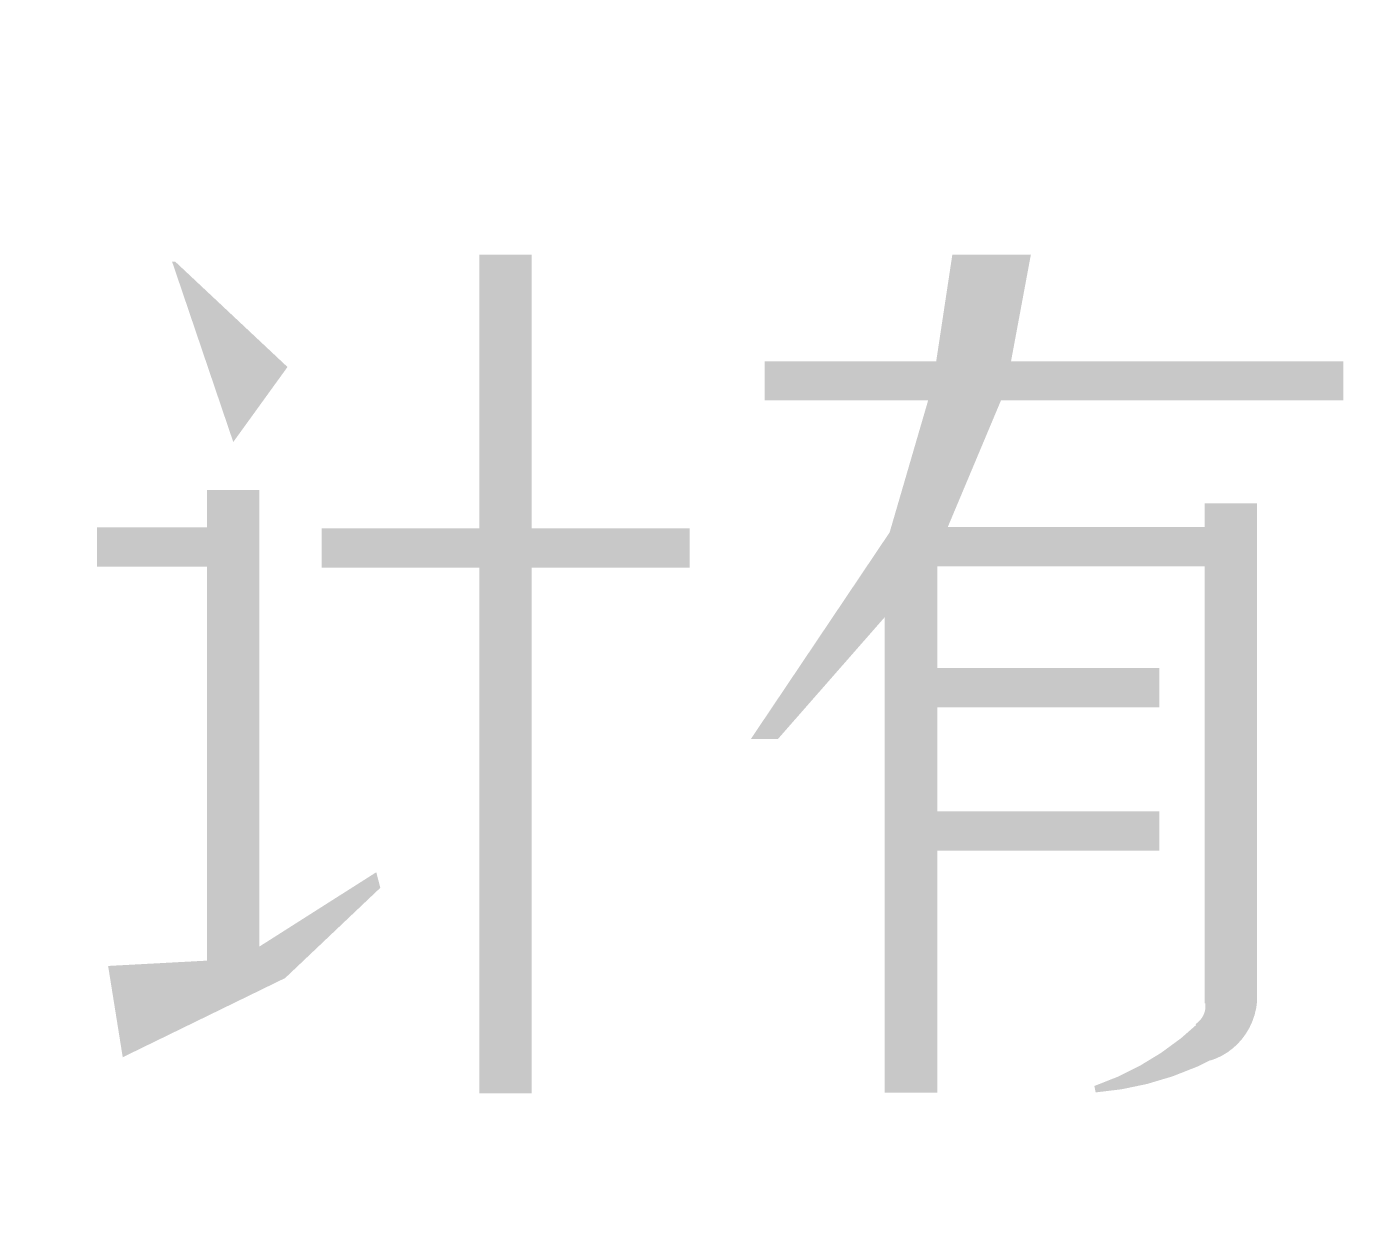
# Model space of a CAD drawing. Extents: x 497777 to 784122, y -229332 to 980813.
# Drawn here: x 577917 to 579026, y 375977 to 376958 of the extents above; entities that cross this region are included whole.
import ezdxf
from ezdxf.enums import TextEntityAlignment as Align

# ---------------------------------------------------------------- set-up
doc = ezdxf.new("R2010")
doc.units = 0
doc.header["$LTSCALE"] = 1000
doc.header["$MEASUREMENT"] = 0
doc.layers.add('0-cxFrame', color=155, linetype='Continuous')
doc.layers.add('S-DIM', color=81, linetype='Continuous')
doc.styles.add('cx_tuqian1', font='')
doc.styles.add('SS1', font='tj-romans1.shx', dxfattribs={"width": 0.7, "bigfont": 'tj-hztxt1.shx'})
doc.styles.add('黑体', font='simhei.ttf', dxfattribs={"height": 12})
doc.styles.get('cx_tuqian1').set_extended_font_data('SimSun')
doc.dimstyles.new('S-25-100A', dxfattribs={"dimscale": 100, "dimtxt": 3, "dimasz": 2, "dimexe": 2, "dimexo": 2, "dimgap": 0.8, "dimtad": 1, "dimdec": 0, "dimlfac": 0.25, "dimzin": 0, "dimdsep": 46, "dimtxsty": 'SS1', "dimblk1": 'TT', "dimblk2": 'TT', "dimsah": 1, "dimcen": 1, "dimclrd": 256, "dimclre": 256, "dimclrt": 256, "dimadec": 0, "dimazin": 0, "dimtfac": 1, "dimtdec": 0, "dimtix": 1, "dimtmove": 2, "dimatfit": 0, "dimldrblk": 'TT', "dimfxl": 2, "dimtolj": 1, "dimtzin": 0, "dimarcsym": 0})

# ---------------------------------------------------------------- blocks, each defined once
blk = doc.blocks.new('TT')
blk.add_line((-0.968644153034063, 0), (0.9686441530340346, 0))
at = {"const_width": 0.45}
blk.add_lwpolyline([(-0.4419417382415816, -0.4419417382415816), (0.4419417382415247, 0.4419417382415816)], dxfattribs=at)
blk = doc.blocks.new('*D190')
at = {"layer": 'Defpoints', "color": 0, "transparency": 16777216}
for p in [(510905.5692859058, 638017.2457920712), (511945.9326135054, 636672.7282186004), (512585.5692859058, 636337.2457920713), (509785.5692859058, 636257.2457920712), (516785.5692859058, 636257.2457920711)]:
    blk.add_point(p, dxfattribs=at)
at = {"layer": 'S-DIM', "lineweight": -2, "transparency": 16777216}
blk.add_arc((512665.5692859059, 636257.2457920713), 830.9648530582892, 148.8236853906513, 166.1763146093493, dxfattribs=at)
at = {"layer": 'S-DIM', "lineweight": -2, "transparency": 16777216, "xscale": 200, "yscale": 200, "zscale": 200}
for p, rotation in [((512077.9884033806, 636844.8266745964), 51.91184269532635), ((511834.6044328476, 636257.2457920712), 263.0881573046743)]:
    blk.add_blockref('TT', p, dxfattribs=dict(at, rotation=rotation))
blk = doc.blocks.new('zjcx_TT(Dragon)')
at = {"color": 7}
for points, const_width in [([(-2588.109176062688, -3025.573449262185), (-2588.109176062688, -3719.295413401676)], 43.30992534160544), ([(-2373.733441279677, -3129.892541613895), (-1894.90880738484, -3129.892541613895)], 32.48244400620408), ([(-2813.438415542594, -3220.128556498326), (-2813.438415542594, -3622.77476113732)], 43.30992534160544), ([(-1988.013597308833, -3231.082061195048), (-1988.013597308833, -3644.799433710985)], 43.30992534160544), ([(-2252.723294151539, -3718.773817939917), (-2252.723294151539, -3269.311599782901)], 43.30992534160544), ([(-2926.103035282576, -3267.232673164457), (-2813.438415542594, -3267.232673164457)], 32.48244400620408), ([(-2740.415050896292, -3268.11533898022), (-2435.803301229025, -3268.11533898022)], 32.48244400620408), ([(-2244.03338239342, -3267.022478454281), (-1986.071139168751, -3267.022478454281)], 32.48244400620408), ([(-2252.723294151539, -3383.648733759765), (-2047.214682218502, -3383.648733759765)], 32.48244400620408), ([(-2252.723294151539, -3502.311701309867), (-2047.214682218502, -3502.311701309867)], 32.48244400620408)]:
    blk.add_lwpolyline(points, dxfattribs=dict(at, const_width=const_width))
for points in [[(-2011.041516581201, -3677.109385287389, 32.48244400620408, 43.30992534160544, 0.3019393281049118), (-1988.013597308833, -3643.053420027951, 5.41374066770068, 5.41374066770068, 0.5364816351484516)], [(-2100.469529383641, -3715.902045276016, 5.41374066770068, 32.48244400620408, 0.1052510593338362), (-2005.010618794244, -3673.958147237776, 5.41374066770068, 5.41374066770068, 0.5364816351484516)]]:
    blk.add_lwpolyline(points, format="xyseb", dxfattribs=at)
for points in [[(-2153.562226192909, -3025.573449262185), (-2218.527114205295, -3025.573449262185), (-2174.16306681768, -3136.279274626169), (-2234.843963289866, -3133.405627105851)], [(-2768.581205831317, -3118.417441455182), (-2861.42519802443, -3031.310999341542), (-2813.438415542594, -3180.487301404588), (-2864.022591216664, -3031.349807768827)], [(-2174.16306681768, -3136.279274626169), (-2234.843963289866, -3133.405627105851), (-2234.451440680947, -3279.768703472102), (-2270.385336093779, -3255.223293723306)], [(-2234.451440680947, -3279.768703472102), (-2270.385336093779, -3255.223293723306), (-2362.779936582723, -3426.158763893181), (-2385.208541438391, -3426.158763893181)], [(-2691.788769988518, -3549.306129242061), (-2695.100657309231, -3536.389393941499), (-2770.505633633176, -3623.945117396768), (-2807.805700356257, -3608.060958328191)], [(-2770.505633633176, -3623.945117396768), (-2807.805700356257, -3608.060958328191), (-2904.892332253279, -3689.450531972805), (-2916.975114701781, -3613.933130126446)]]:
    blk.add_solid(points, dxfattribs=at)
blk = doc.blocks.new('zjcx_T1(Dragon)')
at = {"layer": '0-cxFrame'}
blk.add_blockref('zjcx_TT(Dragon)', (0, 57400), dxfattribs=at)
blk = doc.blocks.new('TK22.A1 L(Dragon)')
at = {"layer": '0-cxFrame', "xscale": 0.01, "yscale": 0.01, "zscale": 0.01}
blk.add_blockref('zjcx_T1(Dragon)', (-9.999999999998181, 10.00000000000364), dxfattribs=at)
at = {"style": '黑体', "flags": 4}
blk.add_attdef('图幅', text='', height=3.3, dxfattribs=at).set_placement((-39.99999999999818, 3.000000000003638), align=Align.RIGHT)
at = {"layer": 'Defpoints', "color": 6, "flags": 4}
for tag, height, style, p in [('tufu', 3.3, '黑体', (-11.99999999999818, 12.00000000000364)), ('dwfname', 4, 'cx_tuqian1', (-79.99999999999818, 3.000000000003638))]:
    blk.add_attdef(tag, text='', height=height, dxfattribs=dict(at, style=style)).set_placement(p, align=Align.RIGHT)

msp = doc.modelspace()

# ---------------------------------------------------------------- block references
at = {"layer": '0-cxFrame', "xscale": 100, "yscale": 100, "zscale": 100}
msp.add_blockref('TK22.A1 L(Dragon)', (581901.6645714224, 321395.1392059332), dxfattribs=at)

# ---------------------------------------------------------------- dimensions: what is measured, and where the dimension line sits
at = {"layer": 'S-DIM'}
dim = msp.add_angular_dim_2l(base=(511945.9326135054, 636672.7282186004), line1=((509785.5692859059, 636257.2457920713), (516785.5692859059, 636257.2457920713)), line2=((510905.5692859059, 638017.2457920713), (512585.5692859059, 636337.2457920713)), text=' ', dimstyle='S-25-100A', dxfattribs=at)
dim.commit()
dim.dimension.update_dxf_attribs({"geometry": '*D190', "text_midpoint": (784122.1291871693, -229332.2639660801)})

doc.saveas('drawing.dxf')
